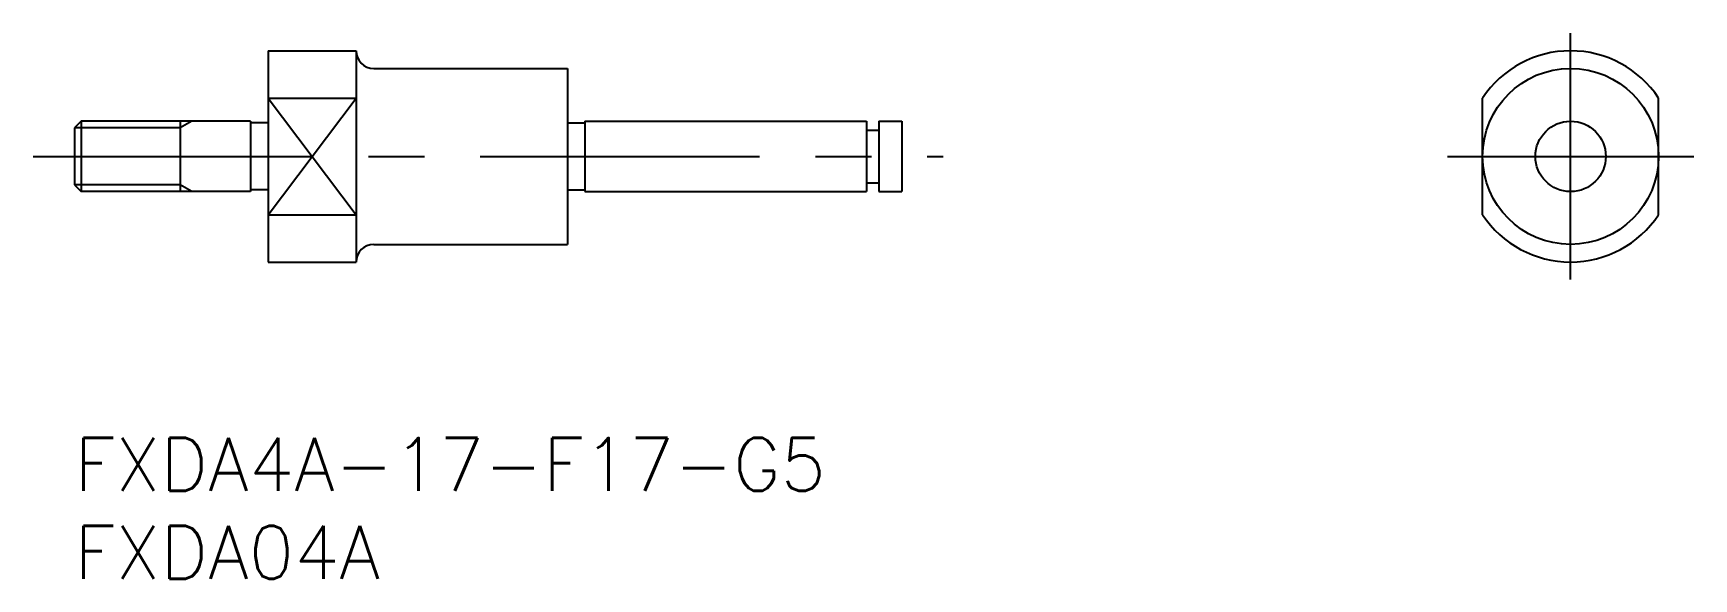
# Model space of a CAD drawing. Extents: x -2.3 to 92, y -8 to 23.
import ezdxf

# ---------------------------------------------------------------- set-up
doc = ezdxf.new("R2010")
doc.units = 0
doc.header["$LTSCALE"] = 0.5
doc.linetypes.add('CENTER', pattern=[50.8, 31.75, -6.35, 6.35, -6.35])
for name, color, linetype in [('MSM_CENTER', 1, 'CENTER'), ('MSM_CONTINUOUS', 7, 'CONTINUOUS'), ('MSM_NARROW', 5, 'CONTINUOUS'), ('MSM_PART_NUMBER', 7, 'CONTINUOUS')]:
    doc.layers.add(name, color=color, linetype=linetype)
doc.styles.get("Standard").update_dxf_attribs({"font": 'txt.shx', "height": 3, "bigfont": 'bigfont.shx'})

# ---------------------------------------------------------------- blocks, each defined once
blk = doc.blocks.new('*U3')
at = {"layer": 'MSM_PART_NUMBER'}
blk.add_text('FXDA4A-17-F17-G5', height=3, dxfattribs=at).set_placement((0, -3))
blk = doc.blocks.new('*U4')
at = {"layer": 'MSM_PART_NUMBER'}
blk.add_text('FXDA04A', height=3, dxfattribs=at).set_placement((0, -8))

msp = doc.modelspace()

# ---------------------------------------------------------------- linework, layer by layer
at = {"layer": 'MSM_CENTER'}
for p, q in [((85, 9), (85, 23)), ((-2.35, 16), (49.35, 16)), ((78, 16), (92, 16))]:
    msp.add_line(p, q, dxfattribs=at)
at = {"layer": 'MSM_CONTINUOUS'}
for p, q in [((11, 22), (11, 10)), ((11, 22), (16, 22)), ((16, 22), (16, 10)), ((17, 21), (28, 21)), ((28, 21), (28, 11)), ((11, 19.317), (16, 19.317)), ((80, 12.683), (80, 19.317)), ((90, 12.683), (90, 19.317)), ((0.379, 18), (0, 17.621)), ((0.379, 18), (0.379, 14)), ((10, 18), (0.379, 18)), ((6, 18), (6, 14)), ((10, 18), (10, 14)), ((29, 18), (45, 18)), ((29, 18), (29, 14)), ((45, 18), (45, 14)), ((45.7, 18), (45.7, 14)), ((45.7, 18), (47, 18)), ((47, 18), (47, 14)), ((0, 17.621), (0, 14.379)), ((11, 17.9), (10, 17.9)), ((28, 17.9), (29, 17.9)), ((45, 17.5), (45.7, 17.5)), ((0, 14.379), (0.379, 14)), ((45, 14.5), (45.7, 14.5)), ((10, 14), (0.379, 14)), ((11, 14.1), (10, 14.1)), ((28, 14.1), (29, 14.1)), ((29, 14), (45, 14)), ((45.7, 14), (47, 14)), ((11, 12.683), (16, 12.683)), ((17, 11), (28, 11)), ((11, 10), (16, 10))]:
    msp.add_line(p, q, dxfattribs=at)
for radius in [5, 2]:
    msp.add_circle((85, 16), radius, dxfattribs=at)
for centre, radius, start, end in [((17, 22), 1, 180, 270), ((85, 16), 6, 33.55731, 146.44269), ((85, 16), 6, 213.55731, 326.44269), ((17, 10), 1, 90, 180)]:
    msp.add_arc(centre, radius, start, end, dxfattribs=at)
at = {"layer": 'MSM_NARROW'}
for p, q in [((11, 12.683), (16, 19.317)), ((11, 19.317), (16, 12.683)), ((6.656, 18), (6, 17.621)), ((6, 17.621), (0, 17.621)), ((6, 14.379), (0, 14.379)), ((6.656, 14), (6, 14.379))]:
    msp.add_line(p, q, dxfattribs=at)

# ---------------------------------------------------------------- block references
at = {"layer": 'MSM_CONTINUOUS'}
for name in ['*U3', '*U4']:
    msp.add_blockref(name, (0, 0), dxfattribs=at)

doc.saveas('drawing.dxf')
